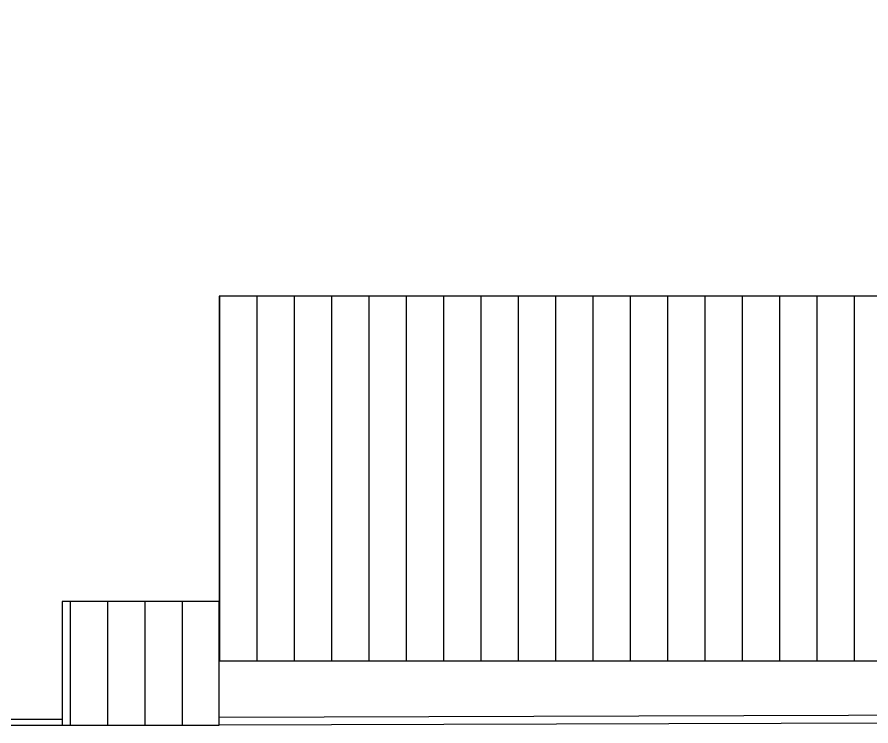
# Model space of a CAD drawing. Header units: centimetres. Extents: x 0 to 1099704, y -139216 to 99734.
# Drawn here: x 1074897 to 1077076, y 7857 to 9665 of the extents above; entities that cross this region are included whole.
import ezdxf

# ---------------------------------------------------------------- set-up
doc = ezdxf.new("R2010")
doc.units = ezdxf.units.CM
doc.header["$LTSCALE"] = 4
for name, color, linetype in [('0.2', 2, 'Continuous'), ('0.4', 4, 'Continuous'), ('0.6', 6, 'Continuous')]:
    doc.layers.add(name, color=color, linetype=linetype)

msp = doc.modelspace()

# ---------------------------------------------------------------- hatches: boundary and pattern name
at = {"layer": '0.4', "true_color": 0xf8f3ec}
h = msp.add_hatch(dxfattribs=at)
h.set_pattern_fill('ANSI31', scale=30, angle=45)
h.set_pattern_definition([(90, (226927.4, 32923.72), (-95.25, 0), [])])
h.paths.add_polyline_path([(1075412.609, 8174.263), (1075012.609, 8174.263), (1075012.609, 7859.263), (1075412.609, 7859.263)])
h.paths.add_polyline_path([(1077332.618, 8953.137), (1075412.609, 8953.137), (1075412.609, 8023.137), (1077332.618, 8023.137)])
h.paths.add_polyline_path([(1073242.311, 9184.745), (1072337.311, 9184.745), (1072337.311, 9664.745), (1071352.311, 9664.745), (1071352.311, 8354.745), (1073242.311, 8354.745)])

# ---------------------------------------------------------------- linework, layer by layer
at = {"layer": '0.2'}
for points in [[(1075412.609, 8023.137), (1077332.618, 8023.137), (1077332.618, 8953.137), (1075412.609, 8953.137)], [(1075012.609, 7859.263), (1075412.609, 7859.263), (1075412.609, 8174.263), (1075012.609, 8174.263)]]:
    msp.add_lwpolyline(points, close=True, dxfattribs=at)
at = {"layer": '0.4'}
for points in [[(1079428.321, 7891.334), (1075412.609, 7878.57)], [(1079428.321, 7871.334), (1075412.609, 7859.263)]]:
    msp.add_lwpolyline(points, dxfattribs=at)
at = {"layer": '0.6'}
for p, q in [((1074006.395, 7872.166), (1075012.578, 7874.263)), ((1073991.38, 7857.135), (1075012.609, 7859.263))]:
    msp.add_line(p, q, dxfattribs=at)

doc.saveas('drawing.dxf')
